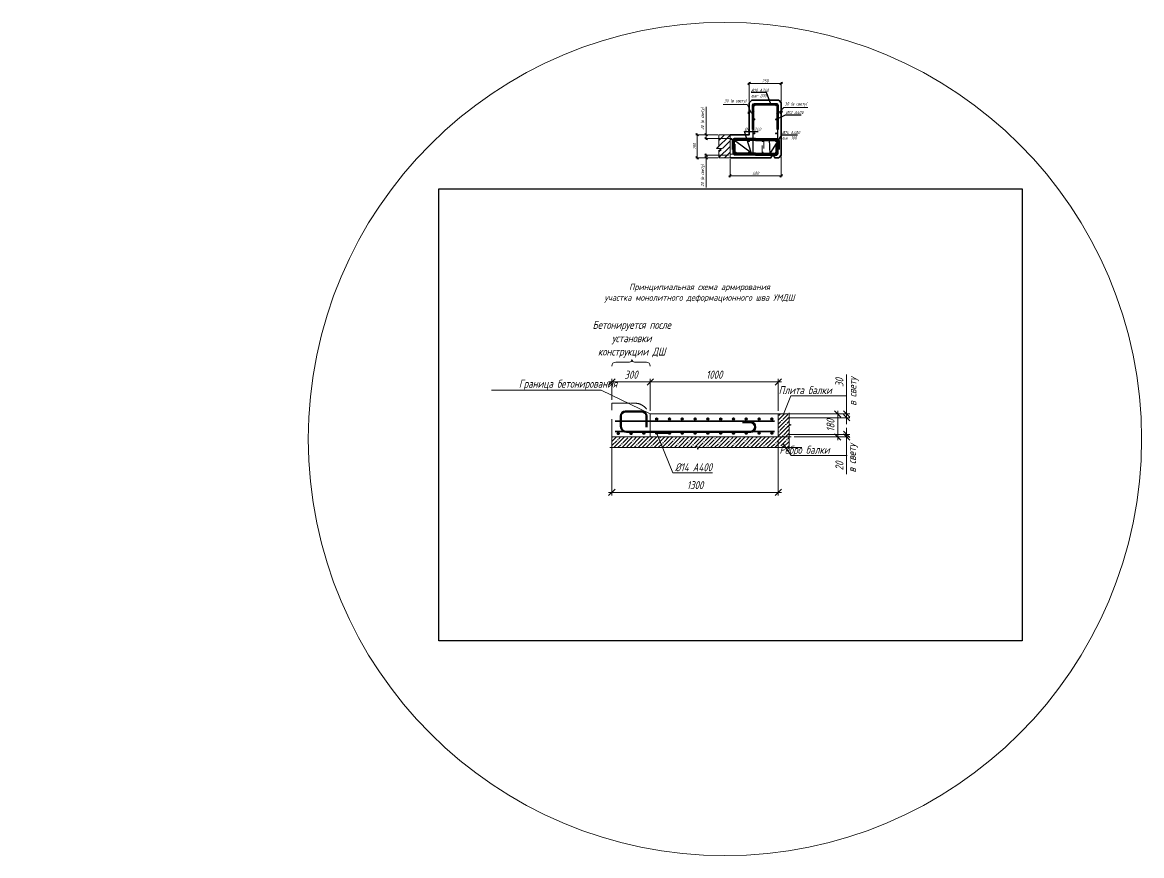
# Model space of a CAD drawing. Header units: millimetres. Extents: x 265754 to 14267433, y -6145605 to 2433772.
# Drawn here: x 6552150 to 6560891, y -186711 to -180203 of the extents above; entities that cross this region are included whole.
import ezdxf
from ezdxf import colors
from ezdxf.entities.mleader import LeaderData, LeaderLine
from ezdxf.math import Vec2, Vec3

# ---------------------------------------------------------------- set-up
doc = ezdxf.new("R2010")
doc.units = ezdxf.units.MM
doc.linetypes.add('Штриховая', pattern=[3, 2, -1])
for name, color, linetype, lineweight in [('1-Арматура_А3_14', 7, 'Continuous', 35), ('1-Бетон', 106, 'Continuous', 35), ('ИС_Med', 7, 'Continuous', 35), ('ИС_TXT', 4, 'Continuous', 18), ('ИС_АРМ_d10_A400', 40, 'Continuous', 20), ('ИС_АРМ_d16_A400', 1, 'Continuous', 30), ('ИС_АРМ_d8_A240', 111, 'Continuous', 18), ('ИС_Мвн', 3, 'Continuous', 18), ('ИС_ОПОР_Wide', 1, 'Continuous', 50), ('ИС_ОПОР_Невид', 4, 'Штриховая', 18), ('ИС_ПС_Тон', 3, 'Continuous', 18), ('ИС_Разм', 3, 'Continuous', 18), ('ИС_Размер', 3, 'Continuous', 18), ('ИС_Размеры', 3, 'Continuous', 18), ('ИС_РЗМ', 3, 'Continuous', 18), ('ИС_Тонкая', 3, 'Continuous', 18), ('ИС_Штриховка', 2, 'Continuous', 9), ('Тонкая', 3, 'Continuous', 15)]:
    doc.layers.add(name, color=color, linetype=linetype, lineweight=lineweight)
doc.layers.add('_Defpoints', color=8, linetype='Continuous', plot=False)
doc.styles.add('0', font='isocpeur.ttf', dxfattribs={"width": 0.8, "oblique": 15})
doc.styles.add('10', font='isocpeur.ttf', dxfattribs={"width": 0.8, "oblique": 15, "height": 25})
doc.styles.add('25', font='isocpeur.ttf', dxfattribs={"width": 0.8, "oblique": 15, "height": 62.5})
doc.styles.add('ROMANS-0', font='isocpeur.ttf', dxfattribs={"width": 0.8, "oblique": 15})
doc.dimstyles.new('10', dxfattribs={"dimscale": 10, "dimtxt": 2.5, "dimasz": 2, "dimexe": 1, "dimexo": 1, "dimgap": 0.8, "dimtad": 1, "dimdec": 0, "dimtxsty": '0', "dimblk": 'OBLIQUE', "dimcen": 2.5, "dimdle": 1, "dimclrd": 256, "dimclre": 256, "dimclrt": 256, "dimaunit": 1, "dimadec": 1, "dimazin": 0, "dimtfac": 1, "dimtdec": 0, "dimtmove": 1, "dimatfit": 3, "dimfxl": 1, "dimlwd": -1, "dimlwe": -1, "dimarcsym": 0})
doc.dimstyles.new('М25', dxfattribs={"dimscale": 25, "dimtxt": 2.5, "dimasz": 2, "dimexe": 1, "dimexo": 1, "dimgap": 1, "dimtad": 1, "dimdec": 0, "dimtxsty": '0', "dimblk1": 'OBLIQUE', "dimblk2": 'OBLIQUE', "dimsah": 1, "dimcen": 2.5, "dimdle": 1, "dimclrd": 256, "dimclre": 256, "dimclrt": 256, "dimaunit": 1, "dimadec": 0, "dimazin": 0, "dimtfac": 0.75, "dimtdec": 0, "dimtmove": 1, "dimatfit": 2, "dimldrblk": 'OBLIQUE', "dimfxl": 1, "dimtolj": 1, "dimtzin": 0, "dimlwd": -1, "dimlwe": -1, "dimarcsym": 0})

# ---------------------------------------------------------------- blocks, each defined once
blk = doc.blocks.new('_OBLIQUE')
at = {"color": 0, "linetype": 'ByBlock', "lineweight": -2}
blk.add_line((0.5, 0.5), (-0.5, -0.5), dxfattribs=at)
blk = doc.blocks.new('*D700')
at = {"layer": 'Defpoints', "color": 0, "transparency": 16777216}
for p in [(6556753.2, -183440.6), (6558053.2, -183440.6), (6556753.2, -183873.3)]:
    blk.add_point(p, dxfattribs=at)
at = {"layer": 'ИС_Размеры', "transparency": 16777216}
for p, q in [((6556753.2, -183465.6), (6556753.2, -183898.3)), ((6558053.2, -183465.6), (6558053.2, -183898.3)), ((6558078.2, -183873.3), (6556728.2, -183873.3))]:
    blk.add_line(p, q, dxfattribs=at)
at = {"layer": 'ИС_Размеры', "transparency": 16777216, "xscale": 50, "yscale": 50, "zscale": 50, "rotation": 180}
blk.add_blockref('_OBLIQUE', (6556753.2, -183873.3), dxfattribs=at)
at = {"layer": 'ИС_Размеры', "transparency": 16777216, "xscale": 50, "yscale": 50, "zscale": 50}
blk.add_blockref('_OBLIQUE', (6558053.2, -183873.3), dxfattribs=at)
at = {"layer": 'ИС_Размеры', "transparency": 16777216, "insert": (6557403.2, -183817.1), "char_height": 62.5, "attachment_point": 5, "style": '0'}
blk.add_mtext('\\A1;1300', dxfattribs=at)
blk = doc.blocks.new('_None')
blk = doc.blocks.new('*D701')
at = {"layer": 'Defpoints', "color": 0, "transparency": 16777216}
for p in [(6557053.2, -183010.6), (6557053.2, -183260.6, 0), (6558053.2, -183260.6)]:
    blk.add_point(p, dxfattribs=at)
at = {"layer": 'ИС_Размеры', "transparency": 16777216}
for p, q in [((6558078.2, -183010.6), (6557028.2, -183010.6)), ((6557053.2, -183235.6), (6557053.2, -182985.6)), ((6558053.2, -183235.6), (6558053.2, -182985.6))]:
    blk.add_line(p, q, dxfattribs=at)
at = {"layer": 'ИС_Размеры', "transparency": 16777216, "xscale": 50, "yscale": 50, "zscale": 50, "rotation": 180}
blk.add_blockref('_OBLIQUE', (6557053.2, -183010.6), dxfattribs=at)
at = {"layer": 'ИС_Размеры', "transparency": 16777216, "xscale": 50, "yscale": 50, "zscale": 50}
blk.add_blockref('_OBLIQUE', (6558053.2, -183010.6), dxfattribs=at)
at = {"layer": 'ИС_Размеры', "transparency": 16777216, "insert": (6557553.2, -182954.3), "char_height": 62.5, "attachment_point": 5, "style": '0'}
blk.add_mtext('\\A1;1000', dxfattribs=at)
blk = doc.blocks.new('*D779')
at = {"layer": 'Defpoints', "color": 0, "transparency": 16777216}
for p in [(6557053.2, -183010.6), (6556753.2, -183175.6, 0), (6557053.2, -183260.6, 0)]:
    blk.add_point(p, dxfattribs=at)
at = {"layer": 'ИС_Размеры', "transparency": 16777216}
for p, q in [((6556728.2, -183010.6), (6557078.2, -183010.6)), ((6556753.2, -183150.6), (6556753.2, -182985.6)), ((6557053.2, -183235.6), (6557053.2, -182985.6))]:
    blk.add_line(p, q, dxfattribs=at)
at = {"layer": 'ИС_Размеры', "transparency": 16777216, "xscale": 50, "yscale": 50, "zscale": 50, "rotation": 180}
blk.add_blockref('_OBLIQUE', (6556753.2, -183010.6), dxfattribs=at)
at = {"layer": 'ИС_Размеры', "transparency": 16777216, "xscale": 50, "yscale": 50, "zscale": 50}
blk.add_blockref('_OBLIQUE', (6557053.2, -183010.6), dxfattribs=at)
at = {"layer": 'ИС_Размеры', "transparency": 16777216, "insert": (6556903.2, -182954.3), "char_height": 62.5, "attachment_point": 5, "style": '0'}
blk.add_mtext('\\A1;300', dxfattribs=at)
blk = doc.blocks.new('*U365')
blk.add_hatch(color=256).paths.add_polyline_path([(-7, 0, 1), (7, 0, 1)])
blk.add_circle((0, 0), 7)
at = {"layer": 'Defpoints'}
blk.add_circle((0, 0), 7.75, dxfattribs=at)
blk = doc.blocks.new('*D635')
at = {"layer": 'Defpoints', "color": 0, "transparency": 16777216}
for p in [(6558103.2, -183290.6, 0), (6558153.2, -183260.6), (6558586.6, -183260.6)]:
    blk.add_point(p, dxfattribs=at)
at = {"layer": 'ИС_Размеры', "transparency": 16777216}
for p, q in [((6558586.6, -183260.6), (6558586.6, -182952.3)), ((6558128.2, -183290.6), (6558611.6, -183290.6)), ((6558178.2, -183260.6), (6558611.6, -183260.6)), ((6558586.6, -183290.6), (6558586.6, -183260.6)), ((6558586.6, -183290.6), (6558586.6, -183340.6))]:
    blk.add_line(p, q, dxfattribs=at)
at = {"layer": 'ИС_Размеры', "transparency": 16777216, "xscale": 50, "yscale": 50, "zscale": 50}
for p, rotation in [((6558586.6, -183260.6), 270), ((6558586.6, -183290.6), 90)]:
    blk.add_blockref('_OBLIQUE', p, dxfattribs=dict(at, rotation=rotation))
at = {"layer": 'ИС_Размеры', "transparency": 16777216, "insert": (6558530.3, -183015.6), "char_height": 62.5, "attachment_point": 5, "rotation": 90, "style": '0'}
blk.add_mtext('\\A1;30', dxfattribs=at)
blk = doc.blocks.new('*D636')
at = {"layer": 'Defpoints', "color": 0, "transparency": 16777216}
for p in [(6558103.2, -183420.6, 0), (6558153.2, -183440.6), (6558586.6, -183440.6)]:
    blk.add_point(p, dxfattribs=at)
at = {"layer": 'ИС_Размеры', "transparency": 16777216}
for p, q in [((6558586.6, -183420.6), (6558586.6, -183370.6)), ((6558128.2, -183420.6), (6558611.6, -183420.6)), ((6558178.2, -183440.6), (6558611.6, -183440.6)), ((6558586.6, -183420.6), (6558586.6, -183440.6)), ((6558586.6, -183440.6), (6558586.6, -183730.7))]:
    blk.add_line(p, q, dxfattribs=at)
at = {"layer": 'ИС_Размеры', "transparency": 16777216, "xscale": 50, "yscale": 50, "zscale": 50}
for p, rotation in [((6558586.6, -183420.6), 270), ((6558586.6, -183440.6), 90)]:
    blk.add_blockref('_OBLIQUE', p, dxfattribs=dict(at, rotation=rotation))
at = {"layer": 'ИС_Размеры', "transparency": 16777216, "insert": (6558530.3, -183667.3), "char_height": 62.5, "attachment_point": 5, "rotation": 90, "style": '0'}
blk.add_mtext('\\A1;20', dxfattribs=at)
blk = doc.blocks.new('*D637')
at = {"layer": 'Defpoints', "color": 0, "transparency": 16777216}
for p in [(6558102.7, -183260.6), (6558517.5, -183260.6), (6558342.5, -183440.6)]:
    blk.add_point(p, dxfattribs=at)
at = {"layer": 'ИС_Размеры', "transparency": 16777216}
for p, q in [((6558127.7, -183260.6), (6558542.5, -183260.6)), ((6558517.5, -183465.6), (6558517.5, -183235.6)), ((6558367.5, -183440.6), (6558542.5, -183440.6))]:
    blk.add_line(p, q, dxfattribs=at)
at = {"layer": 'ИС_Размеры', "transparency": 16777216, "xscale": 50, "yscale": 50, "zscale": 50}
for p, rotation in [((6558517.5, -183260.6), 90), ((6558517.5, -183440.6), 270)]:
    blk.add_blockref('_OBLIQUE', p, dxfattribs=dict(at, rotation=rotation))
at = {"layer": 'ИС_Размеры', "transparency": 16777216, "insert": (6558461.2, -183350.6), "char_height": 62.5, "attachment_point": 5, "rotation": 90, "style": '0'}
blk.add_mtext('\\A1;180', dxfattribs=at)
blk = doc.blocks.new('*U452')
at = {"layer": '1-Арматура_А3_14'}
blk.add_blockref('*U365', (0, 0), dxfattribs=at)
blk = doc.blocks.new('*U453')
at = {"color": 0, "linetype": 'ByBlock', "lineweight": -2, "transparency": 16777216}
for p in [(-900, 0), (-800, 0), (-700, 0), (-600, 0), (-500, 0), (-400, 0), (-300, 0), (-200, 0), (-100, 0), (0, 0)]:
    blk.add_blockref('*U452', p, dxfattribs=at)
blk = doc.blocks.new('*U450')
at = {"layer": '1-Арматура_А3_14'}
blk.add_blockref('*U365', (0, 0), dxfattribs=at)
blk = doc.blocks.new('*U451')
at = {"color": 0, "linetype": 'ByBlock', "lineweight": -2, "transparency": 16777216}
for p in [(-900, 0), (-800, 0), (-700, 0), (-600, 0), (-500, 0), (-400, 0), (-300, 0), (-200, 0), (-100, 0), (0, 0)]:
    blk.add_blockref('*U450', p, dxfattribs=at)
blk = doc.blocks.new('*D638')
at = {"layer": 'Defpoints', "color": 0, "transparency": 16777216}
for p in [(6557589.8, -181080), (6557419.8, -181260), (6557590.1, -181260)]:
    blk.add_point(p, dxfattribs=at)
at = {"layer": 'ИС_РЗМ', "transparency": 16777216}
for p, q in [((6557579.8, -181080), (6557409.8, -181080)), ((6557419.8, -181070), (6557419.8, -181270)), ((6557580.1, -181260), (6557409.8, -181260))]:
    blk.add_line(p, q, dxfattribs=at)
at = {"layer": 'ИС_РЗМ', "transparency": 16777216, "xscale": 20, "yscale": 20, "zscale": 20}
for p, rotation in [((6557419.8, -181080), 90), ((6557419.8, -181260), 270)]:
    blk.add_blockref('_OBLIQUE', p, dxfattribs=dict(at, rotation=rotation))
at = {"layer": 'ИС_РЗМ', "transparency": 16777216, "insert": (6557399.3, -181170), "char_height": 25, "attachment_point": 5, "rotation": 90, "style": '0'}
blk.add_mtext('180', dxfattribs=at)
blk = doc.blocks.new('A$C4D9408DB')
at = {"layer": 'ИС_Штриховка'}
h = blk.add_hatch(dxfattribs=at)
h.set_pattern_fill('ANSI31', color=256, scale=10, angle=90, style=0)
h.set_pattern_definition([(135, (-124209.044, 128679.412), (-22.4506403, -22.4506403), [])])
h.paths.add_polyline_path([(53.1, -107.6), (123.2, -107.6), (86.5, -85.7), (86.5, 0), (0, 0), (0, -116.1), (67.5, -116.2)])
h.paths.add_polyline_path([(0, -116.1), (0, -180), (86.5, -180), (86.5, -127.5), (67.5, -116.2)])
at = {"layer": 'ИС_TXT'}
for points in [[(0, -37), (-264, -37), (-264, -107)], [(0, -153), (-251, -153.1), (-251, -83.1)]]:
    blk.add_lwpolyline(points, dxfattribs=at)
at = {"layer": 'ИС_Мвн'}
blk.add_lwpolyline([(0, -180), (0, 0), (86.5, 0), (86.5, -91.9), (105.8, -107.6), (63, -107.6), (86.5, -123.9), (86.5, -180), (0, -180)], dxfattribs=at)
blk = doc.blocks.new('*D639')
at = {"layer": 'Defpoints', "color": 0, "transparency": 16777216}
for p in [(6557489.8, -181259.9), (6557589.8, -181259.9), (6557673.2, -181239.9)]:
    blk.add_point(p, dxfattribs=at)
at = {"layer": 'ИС_РЗМ', "transparency": 16777216}
for p, q in [((6557663.2, -181239.9), (6557479.8, -181239.9)), ((6557579.8, -181259.9), (6557479.8, -181259.9)), ((6557489.8, -181229.9), (6557489.8, -181269.9)), ((6557489.8, -181491.7), (6557489.8, -181259.9))]:
    blk.add_line(p, q, dxfattribs=at)
at = {"layer": 'ИС_РЗМ', "transparency": 16777216, "xscale": 20, "yscale": 20, "zscale": 20}
for p, rotation in [((6557489.8, -181239.9), 90), ((6557489.8, -181259.9), 270)]:
    blk.add_blockref('_OBLIQUE', p, dxfattribs=dict(at, rotation=rotation))
at = {"layer": 'ИС_РЗМ', "transparency": 16777216, "insert": (6557464.3, -181398), "char_height": 25, "width": 203.714, "attachment_point": 5, "rotation": 90, "style": '0'}
blk.add_mtext('20 (в свету)', dxfattribs=at)
blk = doc.blocks.new('*D640')
at = {"layer": 'Defpoints', "color": 0, "transparency": 16777216}
for p in [(6557489.8, -181079.9), (6557589.8, -181079.9), (6557701.3, -181110.6)]:
    blk.add_point(p, dxfattribs=at)
at = {"layer": 'ИС_РЗМ', "transparency": 16777216}
for p, q in [((6557489.8, -180861.3), (6557489.8, -181079.9)), ((6557579.8, -181079.9), (6557479.8, -181079.9)), ((6557691.3, -181110.6), (6557479.8, -181110.6)), ((6557489.8, -181120.6), (6557489.8, -181069.9))]:
    blk.add_line(p, q, dxfattribs=at)
at = {"layer": 'ИС_РЗМ', "transparency": 16777216, "xscale": 20, "yscale": 20, "zscale": 20}
for p, rotation in [((6557489.8, -181079.9), 90), ((6557489.8, -181110.6), 270)]:
    blk.add_blockref('_OBLIQUE', p, dxfattribs=dict(at, rotation=rotation))
at = {"layer": 'ИС_РЗМ', "transparency": 16777216, "insert": (6557464.3, -180955), "char_height": 25, "attachment_point": 5, "rotation": 90, "style": '0'}
blk.add_mtext('30 (в свету)', dxfattribs=at)
blk = doc.blocks.new('*D757')
at = {"layer": 'Defpoints', "color": 0, "transparency": 16777216}
for p in [(6557676.3, -181259.9, 5778.2), (6558076.1, -181239.9, 5778.2), (6558076.1, -181401.6)]:
    blk.add_point(p, dxfattribs=at)
at = {"layer": 'ИС_Разм', "transparency": 16777216}
for p, q in [((6557676.3, -181269.9), (6557676.3, -181411.6)), ((6558076.1, -181249.9), (6558076.1, -181411.6)), ((6557666.3, -181401.6), (6558086.1, -181401.6))]:
    blk.add_line(p, q, dxfattribs=at)
at = {"layer": 'ИС_Разм', "transparency": 16777216, "xscale": 20, "yscale": 20, "zscale": 20, "rotation": 180}
blk.add_blockref('_OBLIQUE', (6557676.3, -181401.6), dxfattribs=at)
at = {"layer": 'ИС_Разм', "transparency": 16777216, "xscale": 20, "yscale": 20, "zscale": 20}
blk.add_blockref('_OBLIQUE', (6558076.1, -181401.6), dxfattribs=at)
at = {"layer": 'ИС_Разм', "transparency": 16777216, "insert": (6557876.2, -181381.1), "char_height": 25, "attachment_point": 5, "style": '0'}
blk.add_mtext('400', dxfattribs=at)
blk = doc.blocks.new('*U363')
h = blk.add_hatch(color=256)
edge = h.paths.add_edge_path()
edge.add_arc((0, 0), 4, 0, 180)
edge.add_arc((0, 0), 4, 180, 360)
blk.add_circle((0, 0), 4)
blk = doc.blocks.new('*U454')
blk.add_blockref('*U363', (0, 0))
blk = doc.blocks.new('*U457')
at = {"layer": 'ИС_АРМ_d10_A400', "color": 0, "linetype": 'ByBlock', "lineweight": -2, "transparency": 16777216}
for p in [(0, 0), (170, 0), (0, -110), (170, -110), (0, -220), (170, -220)]:
    blk.add_blockref('*U454', p, dxfattribs=at)
blk = doc.blocks.new('*D641')
at = {"layer": 'Defpoints', "color": 0, "transparency": 16777216}
for p in [(6558048.1, -180916.7), (6558076.1, -180904.4), (6558076.1, -180916.7)]:
    blk.add_point(p, dxfattribs=at)
at = {"layer": 'ИС_Мвн', "transparency": 16777216}
for p, q in [((6558038.1, -180904.4), (6558086.1, -180904.4)), ((6558048.1, -180906.7), (6558048.1, -180894.4)), ((6558062.1, -180904.4), (6558095.8, -180867.5)), ((6558076.1, -180906.7), (6558076.1, -180894.4)), ((6558095.8, -180867.5), (6558283.2, -180867.5))]:
    blk.add_line(p, q, dxfattribs=at)
at = {"layer": 'ИС_Мвн', "transparency": 16777216, "xscale": 20, "yscale": 20, "zscale": 20, "rotation": 180}
blk.add_blockref('_OBLIQUE', (6558048.1, -180904.4), dxfattribs=at)
at = {"layer": 'ИС_Мвн', "transparency": 16777216, "xscale": 20, "yscale": 20, "zscale": 20}
blk.add_blockref('_OBLIQUE', (6558076.1, -180904.4), dxfattribs=at)
at = {"layer": 'ИС_Мвн', "transparency": 16777216, "insert": (6558189.5, -180842), "char_height": 25, "attachment_point": 5, "style": '0'}
blk.add_mtext('30 (в свету)', dxfattribs=at)
blk = doc.blocks.new('*D642')
at = {"layer": 'Defpoints', "color": 0, "transparency": 16777216}
for p in [(6557826.1, -180904.4), (6557826.1, -180916.7), (6557854.1, -180916.7)]:
    blk.add_point(p, dxfattribs=at)
at = {"layer": 'Тонкая', "transparency": 16777216}
for p, q in [((6557810.7, -180843.8), (6557623.2, -180843.8)), ((6557840.1, -180904.4), (6557810.7, -180843.8)), ((6557864.1, -180904.4), (6557816.1, -180904.4)), ((6557826.1, -180906.7), (6557826.1, -180894.4)), ((6557854.1, -180906.7), (6557854.1, -180894.4))]:
    blk.add_line(p, q, dxfattribs=at)
at = {"layer": 'Тонкая', "transparency": 16777216, "xscale": 20, "yscale": 20, "zscale": 20, "rotation": 180}
blk.add_blockref('_OBLIQUE', (6557826.1, -180904.4), dxfattribs=at)
at = {"layer": 'Тонкая', "transparency": 16777216, "xscale": 20, "yscale": 20, "zscale": 20}
blk.add_blockref('_OBLIQUE', (6557854.1, -180904.4), dxfattribs=at)
at = {"layer": 'Тонкая', "transparency": 16777216, "insert": (6557717, -180818.3), "char_height": 25, "attachment_point": 5, "style": '0'}
blk.add_mtext('30 (в свету)', dxfattribs=at)
blk = doc.blocks.new('*D643')
at = {"layer": 'Defpoints', "color": 0, "transparency": 16777216}
for p in [(6558076.1, -180680), (6557826.1, -180830), (6558076.1, -180830)]:
    blk.add_point(p, dxfattribs=at)
at = {"layer": 'ИС_Разм', "transparency": 16777216}
for p, q in [((6557826.1, -180820), (6557826.1, -180670)), ((6558076.1, -180820), (6558076.1, -180670)), ((6557816.1, -180680), (6558086.1, -180680))]:
    blk.add_line(p, q, dxfattribs=at)
at = {"layer": 'ИС_Разм', "transparency": 16777216, "xscale": 20, "yscale": 20, "zscale": 20, "rotation": 180}
blk.add_blockref('_OBLIQUE', (6557826.1, -180680), dxfattribs=at)
at = {"layer": 'ИС_Разм', "transparency": 16777216, "xscale": 20, "yscale": 20, "zscale": 20}
blk.add_blockref('_OBLIQUE', (6558076.1, -180680), dxfattribs=at)
at = {"layer": 'ИС_Разм', "transparency": 16777216, "insert": (6557951.1, -180659.5), "char_height": 25, "attachment_point": 5, "style": '0'}
blk.add_mtext('250', dxfattribs=at)
blk = doc.blocks.new('*U456')
blk.add_blockref('*U363', (0, 0))
blk = doc.blocks.new('*U455')
at = {"layer": 'ИС_АРМ_d8_A240', "color": 0, "linetype": 'ByBlock', "lineweight": -2, "transparency": 16777216}
for p in [(-315, 90), (-210, 90), (-105, 90), (0, 90), (-315, 0), (-210, 0), (-105, 0), (0, 0)]:
    blk.add_blockref('*U456', p, dxfattribs=at)

msp = doc.modelspace()

# ---------------------------------------------------------------- hatches: boundary and pattern name
at = {"layer": 'ИС_Штриховка'}
h = msp.add_hatch(dxfattribs=at)
h.set_pattern_fill('ANSI35', color=256, scale=7, style=0)
h.set_pattern_definition([(45, (4146764.5, -298570.1), (-31.4308964, 31.4308964), []), (45, (4146795.932, -298570.1), (-31.4308964, 31.4308964), [55.5625, -11.1125, 0, -11.1125])])
h.paths.add_polyline_path([(6556753.2388, -183523.1359), (6556753.2388, -183440.5547), (6558053.2388, -183440.5575), (6558053.2388, -183260.5575), (6558137.9706, -183260.5575), (6558137.9706, -183340.9143), (6558153.0528, -183345.428), (6558122.8883, -183357.7311), (6558137.9706, -183362.2448), (6558137.9706, -183523.1359)])

# ---------------------------------------------------------------- linework, layer by layer
at = {"color": 1}
msp.add_lwpolyline([(6555401.9472, -181501.587), (6559958.3998, -181501.587), (6559958.3998, -185031.9336), (6555401.9472, -185031.9336)], close=True, dxfattribs=at)
at = {"layer": '1-Бетон'}
msp.add_lwpolyline([(6557676.2862, -181259.8663), (6557995.8691, -181259.8663, -1), (6558025.8691, -181259.8663), (6558056.1381, -181259.8663), (6558076.1381, -181239.8663), (6558076.1381, -180829.8663), (6558056.1381, -180809.8663), (6557846.1381, -180809.8663), (6557826.1381, -180829.9934), (6557826.1381, -181079.8663), (6557676.2862, -181079.8663)], format="xyb", dxfattribs=at)
at = {"layer": '_Defpoints'}
for points in [[(6557851.1376, -181038.3753), (6557851.1377, -180849.5669, -0.414213323), (6557865.1377, -180835.5669), (6558037.138, -180835.5669, -0.414213803), (6558051.138, -180849.5669), (6558051.1379, -181038.3753)], [(6557861.1376, -181038.3753), (6557861.1377, -180849.5669, -0.414213323), (6557865.1377, -180845.5669), (6558037.138, -180845.5669, -0.414213803), (6558041.138, -180849.5669), (6558041.1379, -181038.3753)]]:
    msp.add_lwpolyline(points, format="xyb", dxfattribs=at)
at = {"layer": 'Defpoints'}
for points in [[(6557876.2121, -181109.8657), (6557708.4731, -181109.8657, 0.414213562), (6557693.4731, -181124.8657), (6557693.4731, -181194.8657)], [(6557876.2121, -181109.8657), (6558043.9512, -181109.8657, -0.414213562), (6558058.9512, -181124.8657), (6558058.9512, -181194.8657)], [(6557876.2121, -181239.8769), (6557716.4731, -181239.8769, -0.414213562), (6557701.4731, -181224.8769), (6557701.4731, -181154.8769)], [(6557876.2121, -181239.8769), (6558035.9512, -181239.8769, 0.414213562), (6558050.9512, -181224.8769), (6558050.9512, -181154.8769)]]:
    msp.add_lwpolyline(points, format="xyb", dxfattribs=at)
for points in [[(6557876.2121, -181124.8657), (6557708.4731, -181124.8657), (6557708.4731, -181194.8657)], [(6557876.2121, -181224.8769), (6557716.4731, -181224.8769), (6557716.4731, -181154.8769)], [(6557876.2121, -181124.8657), (6558043.9512, -181124.8657), (6558043.9512, -181194.8657)], [(6557876.2121, -181224.8769), (6558035.9512, -181224.8769), (6558035.9512, -181154.8769)]]:
    msp.add_lwpolyline(points, dxfattribs=at)
at = {"layer": 'ИС_Med'}
for p, q in [((6558023.2388, -183318.5575, 0), (6556778.2388, -183318.5575, 0)), ((6558023.2388, -183397.3069, 0), (6556778.2388, -183397.3069, 0))]:
    msp.add_line(p, q, dxfattribs=at)
at = {"layer": 'ИС_АРМ_d16_A400', "lineweight": -3}
for points in [[(6557856.1376, -181038.3753), (6557856.1377, -180849.5669, -0.414213323), (6557865.1377, -180840.5669), (6558037.138, -180840.5669, -0.414213803), (6558046.138, -180849.5669), (6558046.1379, -181038.3753), (6558046.1382, -181227.8948, -0.414217093), (6558037.1382, -181236.8949), (6557865.138, -181236.8949, -0.414213801), (6557856.138, -181227.8949), (6557856.1381, -181038.3753)], [(6557700.9731, -181194.8657), (6557700.9731, -181124.8657, -0.414213562), (6557708.4731, -181117.3657), (6557876.2121, -181117.3657), (6558043.9512, -181117.3657, -0.414213562), (6558051.4512, -181124.8657), (6558051.4512, -181194.8657)], [(6558043.4512, -181154.8769), (6558043.4512, -181224.8769, -0.414213562), (6558035.9512, -181232.3769), (6557876.2121, -181232.3769), (6557716.4731, -181232.3769, -0.414213562), (6557708.9731, -181224.8769), (6557708.9731, -181154.8769)]]:
    msp.add_lwpolyline(points, format="xyb", dxfattribs=at)
at = {"layer": 'ИС_ОПОР_Wide', "color": 1}
msp.add_lwpolyline([(6557773.2388, -183325.5547), (6557835.7388, -183325.5547, -1), (6557835.7388, -183400.5547), (6557256.4901, -183400.5547), (6556868.7388, -183400.5547, -0.414213562), (6556823.2388, -183355.0547), (6556823.2388, -183278.0547, -0.414213562), (6556860.7388, -183240.5547), (6556985.7388, -183240.5547, -0.414213562), (6557023.2388, -183278.0547), (6557023.2388, -183365.1122)], format="xyb", dxfattribs=at)
at = {"layer": 'ИС_ОПОР_Невид', "ltscale": 70}
for p, q in [((6556753.2388, -183440.5547), (6556753.2388, -183175.5547)), ((6556753.2388, -183175.5547), (6556899.0196, -183175.5547))]:
    msp.add_line(p, q, dxfattribs=at)
msp.add_spline([(6556899.0196, -183175.5547), (6556939.2326, -183176.866), (6556976.2172, -183185.7739), (6557032.8538, -183232.4753), (6557053.2388, -183260.5547)], degree=3, dxfattribs=at)
at = {"layer": 'ИС_Разм'}
msp.add_circle((6557636.6371, -183456.64), 3254.0473, dxfattribs=at)
at = {"layer": 'ИС_Размер', "ltscale": 0.5}
for p, q in [((6557053.2388, -183260.5547), (6557053.2384, -183440.5552, 0)), ((6557053.2388, -183260.5575, 0), (6558153.2388, -183260.5575)), ((6558053.2388, -183260.5575), (6558137.9706, -183260.5575)), ((6558053.2388, -183260.5575), (6558053.2388, -183440.5575)), ((6558137.9706, -183251.5796), (6558137.9706, -183340.9143)), ((6558137.9706, -183362.2448), (6558137.9706, -183538.1612)), ((6556753.2388, -183440.5547), (6558153.2388, -183440.5575)), ((6556753.2388, -183440.5547), (6556753.2388, -183523.1359, 0))]:
    msp.add_line(p, q, dxfattribs=at)
msp.add_lwpolyline([(6558137.9706, -183362.2448), (6558122.8883, -183357.7311), (6558153.0528, -183345.428), (6558137.9706, -183340.9143)], dxfattribs=at)
at = {"layer": 'ИС_Размер', "ltscale": 0.5, "elevation": 0}
msp.add_lwpolyline([(6558237.9706, -183523.1359), (6557430.3967, -183523.1359), (6557425.8831, -183538.2182), (6557413.5799, -183508.0537), (6557409.0663, -183523.1359), (6556737.3793, -183523.1359)], dxfattribs=at)
at = {"layer": 'ИС_Тонкая', "elevation": 0}
msp.add_lwpolyline([(6556753.2388, -182886.5579, -0.414213562), (6556783.2388, -182856.5579), (6556890.3132, -182856.5579, 0.414213562), (6556910.3132, -182836.5579, 0.414213562), (6556930.3132, -182856.5579), (6557023.2388, -182856.5579, -0.414213562), (6557053.2388, -182886.5579)], format="xyb", dxfattribs=at)

# ---------------------------------------------------------------- block references
at = {"color": 5}
for name, p in [('*U453', (6558003.2388, -183300.5575, 0)), ('*U451', (6558003.2385, -183410.5574))]:
    msp.add_blockref(name, p, dxfattribs=at)
at = {"layer": '1-Арматура_А3_14'}
for p in [(6556803.2388, -183412.8069, 0), (6556903.2388, -183412.8069, 0), (6557003.2388, -183410.5552)]:
    msp.add_blockref('*U365', p, dxfattribs=at)
at = {"layer": 'ИС_АРМ_d10_A400', "lineweight": -3, "xscale": -1}
msp.add_blockref('*U457', (6558036.1381, -180849.8669), dxfattribs=at)
at = {"layer": 'ИС_АРМ_d8_A240', "lineweight": -3, "xscale": -1}
msp.add_blockref('*U455', (6557720.4731, -181219.8658), dxfattribs=at)
at = {"layer": 'ИС_ПС_Тон', "lineweight": -3, "xscale": -1}
msp.add_blockref('A$C4D9408DB', (6557676.2862, -181079.866), dxfattribs=at)

# ---------------------------------------------------------------- texts
at = {"layer": 'ИС_TXT', "insert": (6556447.0352, -182533.9256), "char_height": 62.5, "width": 922.65087, "attachment_point": 1, "style": '10'}
msp.add_mtext('\\pxqc;Бетонируется после \\Pустановки \\Pконструкции ДШ', dxfattribs=at)
at = {"layer": 'ИС_Разм', "insert": (6556120.8348, -182243.6074), "char_height": 50, "width": 2634.08042, "attachment_point": 1, "style": '0'}
msp.add_mtext('\\pxqc;Принципиальная схема армирования\\Pучастка монолитного деформационного шва УМДШ', dxfattribs=at)
at = {"layer": 'ИС_Размер', "ltscale": 20, "style": '0', "oblique": 15, "width": 0.8}
for p in [(6558663.7649, -183197.3771, 0), (6558659.8346, -183718.4261, 0)]:
    msp.add_text('в свету', height=62.5, rotation=90, dxfattribs=at).set_placement(p)

# ---------------------------------------------------------------- dimensions: what is measured, and where the dimension line sits
at = {"layer": 'ИС_Мвн'}
dim = msp.add_linear_dim(base=(6558076.144, -180904.4096), p1=(6558048.1466, -180916.6696), p2=(6558076.144, -180916.6696), text='30 (в свету)', dimstyle='10', dxfattribs=at)
dim.commit()
dim.dimension.update_dxf_attribs({"geometry": '*D641', "text_midpoint": (6558103.7743, -180867.5346), "dimtype": 160})
at = {"layer": 'ИС_Разм'}
for base, p1, p2, picture, middle in [((6558076.1381, -180679.9551), (6557826.1381, -180829.9934), (6558076.1381, -180829.9934), '*D643', (6557951.1381, -180659.4551)), ((6558076.1381, -181401.605, -5778.159), (6557676.2862, -181259.8666), (6558076.1381, -181239.8663), '*D757', (6557876.2121, -181381.105, -5778.159))]:
    dim = msp.add_linear_dim(base=base, p1=p1, p2=p2, dimstyle='10', dxfattribs=at)
    dim.commit()
    dim.dimension.update_dxf_attribs({"geometry": picture, "text_midpoint": middle})
at = {"layer": 'ИС_Размеры'}
for base, p1, p2, angle, picture, middle in [((6557053.2388, -183010.5575, 0), (6556753.2388, -183175.5547), (6557053.2388, -183260.5575, 0), 180, '*D779', (6556903.2388, -182954.3075, 0)), ((6557053.2388, -183010.5575), (6558053.2388, -183260.5575), (6557053.2388, -183260.5575, 0), 180, '*D701', (6557553.2388, -182954.3075)), ((6558517.4739, -183260.5575), (6558342.4739, -183440.5608), (6558102.7126, -183260.5575), 90, '*D637', (6558461.2239, -183350.5591))]:
    dim = msp.add_linear_dim(base=base, p1=p1, p2=p2, angle=angle, dimstyle='М25', override={"dimtmove": 0}, dxfattribs=at)
    dim.commit()
    dim.dimension.update_dxf_attribs({"geometry": picture, "text_midpoint": middle})
for base, p1, p2, text, picture, middle in [((6558586.5859, -183260.5542, 0), (6558103.2388, -183290.5575, 0), (6558153.2388, -183260.5542, 0), '30', '*D635', (6558586.5859, -183015.6391, 0)), ((6558586.5859, -183440.5542, 0), (6558103.2387, -183420.5574), (6558153.2388, -183440.5542, 0), '20', '*D636', (6558586.5859, -183667.301, 0))]:
    dim = msp.add_linear_dim(base=base, p1=p1, p2=p2, angle=90, text=text, dimstyle='М25', override={"dimtmove": 0}, dxfattribs=at)
    dim.commit()
    dim.dimension.update_dxf_attribs({"geometry": picture, "text_midpoint": middle, "dimtype": 160})
dim = msp.add_linear_dim(base=(6556753.2388, -183873.3259), p1=(6558053.2388, -183440.5573), p2=(6556753.2388, -183440.5547), angle=180, dimstyle='М25', dxfattribs=at)
dim.commit()
dim.dimension.update_dxf_attribs({"geometry": '*D700', "text_midpoint": (6557403.2388, -183817.0759)})
at = {"layer": 'ИС_РЗМ'}
for base, p1, p2, angle, text, picture, middle in [((6557489.7567, -181079.8666), (6557701.2861, -181110.5749), (6557589.7567, -181079.8666), 270, '30 (в свету)', '*D640', (6557518.969, -180954.9759)), ((6557489.7567, -181259.8666), (6557673.1659, -181239.8621), (6557589.7567, -181259.8666), 90, '20 (в свету)', '*D639', (6557502.6067, -181397.9875))]:
    dim = msp.add_linear_dim(base=base, p1=p1, p2=p2, angle=angle, text=text, dimstyle='10', override={"dimrnd": 5, "dimpost": '*'}, dxfattribs=at)
    dim.commit()
    dim.dimension.update_dxf_attribs({"geometry": picture, "text_midpoint": middle, "dimtype": 160})
dim = msp.add_linear_dim(base=(6557419.7567, -181260.0338), p1=(6557589.7568, -181080.0341), p2=(6557590.1066, -181260.0338), angle=90, dimstyle='10', dxfattribs=at)
dim.commit()
dim.dimension.update_dxf_attribs({"geometry": '*D638', "text_midpoint": (6557419.7567, -181170.034), "dimtype": 160})
at = {"layer": 'Тонкая'}
dim = msp.add_linear_dim(base=(6557826.144, -180904.4096), p1=(6557854.1414, -180916.6696), p2=(6557826.144, -180916.6696), angle=180, text='30 (в свету)', dimstyle='10', dxfattribs=at)
dim.commit()
dim.dimension.update_dxf_attribs({"geometry": '*D642', "text_midpoint": (6557802.6716, -180843.7846), "dimtype": 160})

# ---------------------------------------------------------------- leaders
at = {"layer": 'ИС_Мвн'}
ml = msp.add_multileader_mtext('Standard', dxfattribs=at)
ml.set_content('%%C10 A240\\Pшаг 200', color=4, style='10')
ml.set_leader_properties(color=3)
ml.set_arrow_properties(name='NONE')
ml.build(insert=Vec2(0, 0))
ml.multileader.update_dxf_attribs({"text_left_attachment_type": 6, "text_right_attachment_type": 6, "dogleg_length": 0.36, "arrow_head_size": 0.18})
ctx = ml.context
ctx.base_point, ctx.char_height, ctx.arrow_head_size, ctx.landing_gap_size, ctx.plane_origin = Vec3(6557840.4694, -180750.5697), 25, 0.18, 1, Vec3(6557920.4254, -181013.8241)
ctx.left_attachment, ctx.right_attachment = 6, 6
notes = []
notes.append((ctx, [(0, (1, 1, 0), (6557961.5281, -180750.5697), (-1, 0), 0.36, [(0, [(6557995.1592, -180840.5669)], 0, [])])]))
ctx.mtext.insert, ctx.mtext.width, ctx.mtext.flow_direction = Vec3(6557841.4694, -180720.5697), 314.09321, 5
ml = msp.add_multileader_mtext('Standard', dxfattribs=at)
ml.set_content('%%C12 A400', color=4, style='10')
ml.set_leader_properties(color=3)
ml.set_arrow_properties(name='NONE')
ml.build(insert=Vec2(0, 0))
ml.multileader.update_dxf_attribs({"text_left_attachment_type": 6, "text_right_attachment_type": 6, "dogleg_length": 0.36, "arrow_head_size": 0.18})
ctx = ml.context
ctx.base_point, ctx.char_height, ctx.arrow_head_size, ctx.landing_gap_size, ctx.plane_origin = Vec3(6558110.9724, -180923.4914), 25, 0.18, 1, Vec3(6556861.9326, -181347.9792)
ctx.left_attachment, ctx.right_attachment = 6, 6
notes.append((ctx, [(1, (1, 1, 0), (6558110.6124, -180923.4914), (1, 0), 0.36, [(0, [(6558040.0654, -180959.1082)], 0, [])])]))
ctx.mtext.insert, ctx.mtext.flow_direction = Vec3(6558111.9724, -180893.4914), 5
ml = msp.add_multileader_mtext('Standard', dxfattribs=at)
ml.set_content('%%C8 A240', color=4, style='10')
ml.set_leader_properties(color=3)
ml.set_arrow_properties(name='NONE')
ml.build(insert=Vec2(0, 0))
ml.multileader.update_dxf_attribs({"text_left_attachment_type": 6, "text_right_attachment_type": 6, "dogleg_length": 0.36, "arrow_head_size": 0.18})
ctx = ml.context
ctx.base_point, ctx.char_height, ctx.arrow_head_size, ctx.landing_gap_size, ctx.plane_origin = Vec3(6557789.6258, -181054.5616), 25, 0.18, 1, Vec3(6557801.7615, -181450.7004)
ctx.left_attachment, ctx.right_attachment = 6, 6
notes.append((ctx, [(1, (1, 1, 0), (6557789.2658, -181054.5616), (1, 0), 0.36, [(0, [(6557720.4731, -181129.8658), (6557840.4731, -181219.8658)], 0, [])])]))
ctx.mtext.insert, ctx.mtext.flow_direction = Vec3(6557790.6258, -181024.5616), 5
ml = msp.add_multileader_mtext('Standard', dxfattribs=at)
ml.set_content('%%C14 A400\\Pшаг 100', color=4, style='10')
ml.set_leader_properties(color=3)
ml.set_arrow_properties(name='NONE')
ml.build(insert=Vec2(0, 0))
ml.multileader.update_dxf_attribs({"text_left_attachment_type": 6, "text_right_attachment_type": 6, "dogleg_length": 0.36, "arrow_head_size": 0.18})
ctx = ml.context
ctx.base_point, ctx.char_height, ctx.arrow_head_size, ctx.landing_gap_size, ctx.plane_origin = Vec3(6558082.1621, -181080.1395), 25, 0.18, 1, Vec3(6557900.656, -181146.4997)
ctx.left_attachment, ctx.right_attachment = 6, 6
notes.append((ctx, [(1, (1, 1, 0), (6558081.8021, -181080.1395), (1, 0), 0.36, [(1, [(6557980.6767, -181117.3671), (6557988.29, -181232.3769)], 0, [])])]))
ctx.mtext.insert, ctx.mtext.width, ctx.mtext.flow_direction = Vec3(6558083.1621, -181050.1395), 248.604124, 5
ml = msp.add_multileader_mtext('Standard', dxfattribs=at)
ml.set_content('\\pxsm1,qc;{\\Q15;\\W0.8;\\C4;Плита балки}', color=256, style='0')
ml.set_leader_properties(color=256, linetype='ByLayer', lineweight=-1)
ml.set_arrow_properties(name='NONE')
ml.build(insert=Vec2(0, 0))
ml.multileader.update_dxf_attribs({"text_left_attachment_type": 6, "text_right_attachment_type": 6, "dogleg_length": 0.36, "arrow_head_size": 4.5, "scale": 25})
ctx = ml.context
ctx.base_point, ctx.scale, ctx.char_height, ctx.arrow_head_size, ctx.landing_gap_size, ctx.plane_origin = Vec3(6558160.4447, -183118.5641), 25, 62.5, 4.5, 2.25, Vec3(6558697.1369, -183154.3551)
ctx.left_attachment, ctx.right_attachment, ctx.text_align_type = 6, 6, 1
notes.append((ctx, [(1, (1, 1, 0), (6558151.4447, -183118.5641), (1, 0), 9, [(1, [(6558087.6929, -183276.3395)], 0, [])])]))
ctx.mtext.insert, ctx.mtext.width, ctx.mtext.alignment, ctx.mtext.flow_direction = Vec3(6558263.5681, -183043.5641), 189.12376, 2, 5
ml = msp.add_multileader_mtext('Standard', dxfattribs=at)
ml.set_content('%%C14 А400', color=4, style='25')
ml.set_leader_properties(color=256, linetype='ByLayer', lineweight=-1)
ml.set_arrow_properties(name='NONE')
ml.build(insert=Vec2(0, 0))
ml.multileader.update_dxf_attribs({"text_left_attachment_type": 6, "text_right_attachment_type": 6, "dogleg_length": 0.36, "arrow_head_size": 4.5, "scale": 25})
ctx = ml.context
ctx.base_point, ctx.scale, ctx.char_height, ctx.arrow_head_size, ctx.landing_gap_size, ctx.plane_origin = Vec3(6557238.2925, -183721.0932, 0), 25, 62.5, 4.5, 2.25, Vec3(6557046.551, -183504.2174, 0)
ctx.left_attachment, ctx.right_attachment, ctx.text_align_type = 6, 6, 1
notes.append((ctx, [(1, (1, 1, 0), (6557229.2925, -183721.0932, 0), (1, 0), 9, [(1, [(6557203.8406, -183412.7972, 0), (6557104.2017, -183412.8069, 0)], 0, [])])]))
ctx.mtext.insert, ctx.mtext.alignment, ctx.mtext.flow_direction = Vec3(6557391.4159, -183646.0932, 0), 2, 5
ml = msp.add_multileader_mtext('Standard', dxfattribs=at)
ml.set_content('\\pxsm1,qc;{\\Q15;\\W0.8;\\C4;Ребро балки}', color=256, style='0')
ml.set_leader_properties(color=256, linetype='ByLayer', lineweight=-1)
ml.set_arrow_properties(name='NONE')
ml.build(insert=Vec2(0, 0))
ml.multileader.update_dxf_attribs({"text_left_attachment_type": 6, "text_right_attachment_type": 6, "dogleg_length": 0.36, "arrow_head_size": 4.5, "scale": 25})
ctx = ml.context
ctx.base_point, ctx.scale, ctx.char_height, ctx.arrow_head_size, ctx.landing_gap_size, ctx.plane_origin = Vec3(6558162.5611, -183584.4221), 25, 62.5, 4.5, 2.25, Vec3(6558697.1369, -183620.213)
ctx.left_attachment, ctx.right_attachment, ctx.text_align_type = 6, 6, 1
notes.append((ctx, [(1, (1, 1, 0), (6558153.5611, -183584.4221), (1, 0), 9, [(1, [(6558087.6929, -183488.366)], 0, [])])]))
ctx.mtext.insert, ctx.mtext.width, ctx.mtext.alignment, ctx.mtext.flow_direction = Vec3(6558258.1845, -183509.4221), 189.12376, 2, 5
at = {"layer": 'ИС_Тонкая', "linetype": 'Continuous'}
ml = msp.add_multileader_mtext('Standard', dxfattribs=at)
ml.set_content('Граница бетонирования', color=4, style='ROMANS-0')
ml.set_leader_properties(color=3, linetype='Continuous', lineweight=13)
ml.set_arrow_properties(name='NONE')
ml.build(insert=Vec2(0, 0))
ml.multileader.update_dxf_attribs({"text_left_attachment_type": 6, "text_right_attachment_type": 6, "dogleg_length": 0.5, "arrow_head_size": 50, "scale": 25})
ctx = ml.context
ctx.base_point, ctx.scale, ctx.char_height, ctx.arrow_head_size, ctx.landing_gap_size, ctx.plane_origin = Vec3(6556164.9543, -183074.7687), 25, 62.5, 50, 7.5, Vec3(6556083.5082, -185756.1861)
ctx.left_attachment, ctx.right_attachment, ctx.text_align_type = 6, 6, 1
notes.append((ctx, [(0, (1, 1, 0), (6556669.2011, -183074.7687), (-1, 0), 12.5, [(0, [(6557053.2386, -183260.5575)], 0, [])])]))
ctx.mtext.insert, ctx.mtext.width, ctx.mtext.alignment, ctx.mtext.flow_direction = Vec3(6556410.8277, -182993.5187), 340.900464, 2, 5
for ctx, leaders in notes:
    for number, flags, end, landing, length, lines in leaders:
        leader = LeaderData()
        leader.index, (leader.has_last_leader_line, leader.has_dogleg_vector, leader.attachment_direction) = number, flags
        leader.last_leader_point, leader.dogleg_vector, leader.dogleg_length = Vec3(end), Vec3(landing), length
        for number, points, colour, breaks in lines:
            line = LeaderLine()
            line.index, line.vertices, line.color, line.breaks = number, Vec3.list(points), colors.encode_raw_color(colour), breaks
            leader.lines.append(line)
        ctx.leaders.append(leader)

doc.saveas('drawing.dxf')
